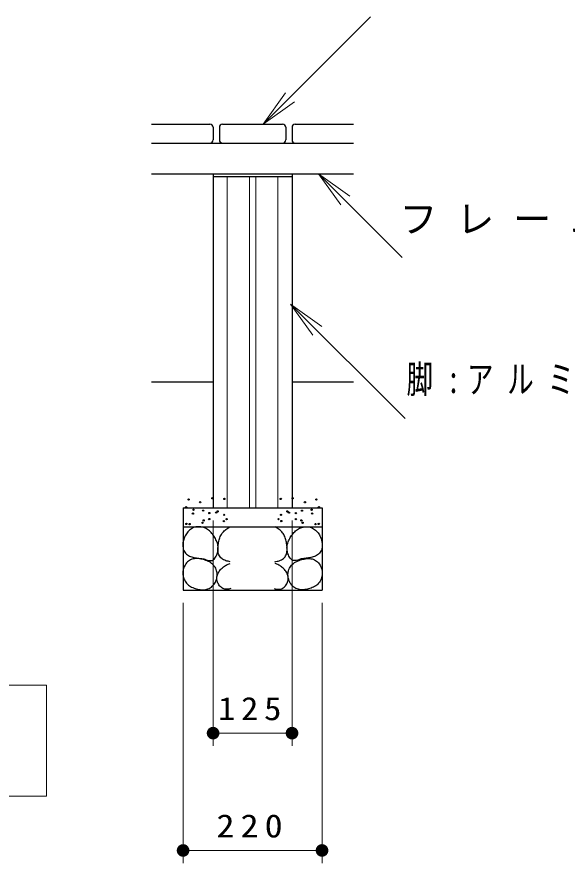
# Model space of a CAD drawing. Units: millimetres on the paper, scale 1:20. Extents: x -365 to 12, y -40 to 257.
# Drawn here: x -279.4 to -235.9, y 66.2 to 133.2 of the extents above; entities that cross this region are included whole.
import ezdxf

# ---------------------------------------------------------------- set-up
doc = ezdxf.new("R2010")
doc.units = ezdxf.units.MM
doc.layers.add('LY_1', color=7, linetype='Continuous', lineweight=25)
doc.styles.add('ＭＳ ゴシック', font='')
doc.styles.get('ＭＳ ゴシック').set_extended_font_data('MS Gothic')

# ---------------------------------------------------------------- blocks, each defined once
blk = doc.blocks.new('open_arrow')
at = {"color": 0, "linetype": 'Continuous', "lineweight": -2}
blk.add_lwpolyline([(7.5, 1.25), (0, 0), (7.5, -1.25)], dxfattribs=at)
blk = doc.blocks.new('filled_dot')
at = {"color": 0, "linetype": 'Continuous', "lineweight": -2, "const_width": 1.25}
blk.add_lwpolyline([(-0.625, 0, 1), (0.625, 0, 1)], format="xyb", close=True, dxfattribs=at)

msp = doc.modelspace()

# ---------------------------------------------------------------- linework, layer by layer
at = {"layer": 'LY_1', "lineweight": 13}
for p, q in [((-259.906, 124.735), (-251.421, 133.221)), ((-255.536, 120.803), (-248.905, 114.172)), ((-262.754, 120.578), (-262.754, 94.328)), ((-261.004, 120.578), (-261.004, 94.328)), ((-260.504, 120.578), (-260.504, 94.328)), ((-258.754, 120.578), (-258.754, 94.328)), ((-257.754, 110.478), (-248.683, 101.407)), ((-263.879, 93.328), (-263.879, 75.495)), ((-257.629, 93.328), (-257.629, 75.495)), ((-266.254, 86.828), (-266.254, 66.205)), ((-255.254, 86.828), (-255.254, 66.205)), ((-277.082, 80.307), (-324.882, 80.307)), ((-277.082, 71.507), (-277.082, 80.307)), ((-257.629, 76.495), (-263.879, 76.495)), ((-324.882, 71.507), (-277.082, 71.507)), ((-255.254, 67.205), (-266.254, 67.205))]:
    msp.add_line(p, q, dxfattribs=at)
at = {"layer": 'LY_1'}
for p, q in [((-268.754, 124.733), (-264.129, 124.733)), ((-263.129, 124.733), (-258.379, 124.733)), ((-257.379, 124.733), (-252.754, 124.733)), ((-263.879, 124.483), (-263.879, 123.483)), ((-263.379, 124.483), (-263.379, 123.483)), ((-258.129, 124.483), (-258.129, 123.483)), ((-257.629, 124.483), (-257.629, 123.483)), ((-268.754, 123.233), (-252.754, 123.233)), ((-268.754, 120.803), (-252.754, 120.803)), ((-263.879, 120.803), (-263.879, 94.328)), ((-257.629, 120.803), (-257.629, 94.328)), ((-263.879, 120.578), (-257.629, 120.578)), ((-268.754, 104.328), (-263.879, 104.328)), ((-257.629, 104.328), (-252.754, 104.328)), ((-266.254, 94.328), (-255.254, 94.328)), ((-266.254, 94.328), (-266.254, 87.828)), ((-255.254, 94.328), (-255.254, 87.828)), ((-266.254, 92.828), (-255.254, 92.828)), ((-266.254, 92.828), (-255.254, 92.828)), ((-266.254, 87.828), (-255.254, 87.828))]:
    msp.add_line(p, q, dxfattribs=at)
for centre in [(-265.813, 94.998), (-264.904, 94.783), (-263.93, 95.097), (-262.988, 95.048), (-258.521, 95.048), (-257.579, 95.097), (-256.605, 94.783), (-255.696, 94.998), (-266.011, 94.387), (-265.475, 93.884), (-265.433, 94.189), (-264.668, 94.117), (-264.177, 93.924), (-263.634, 93.96), (-263.517, 94.057), (-263.006, 93.79), (-258.503, 93.79), (-257.992, 94.057), (-257.875, 93.96), (-257.331, 93.924), (-256.841, 94.117), (-256.076, 94.189), (-256.034, 93.884), (-255.498, 94.387), (-264.72, 93.162), (-264.623, 93.346), (-264.184, 93.45), (-263.032, 93.293), (-262.806, 93.445), (-258.702, 93.445), (-258.477, 93.293), (-257.325, 93.45), (-256.885, 93.346), (-256.789, 93.162), (-265.994, 93.065), (-265.741, 93.057), (-255.768, 93.057), (-255.514, 93.065)]:
    msp.add_circle(centre, 0.05, dxfattribs=at)
for centre, start, end in [((-264.129, 124.483), 0, 89.99998), ((-263.129, 124.483), 89.99998, 179.99996), ((-258.379, 124.483), 0, 89.99998), ((-257.379, 124.483), 89.99998, 179.99996), ((-264.129, 123.483), 270.00002, 0), ((-263.129, 123.483), 179.99998, 270.00003), ((-258.379, 123.483), 270.00002, 0), ((-257.379, 123.483), 179.99998, 270.00003)]:
    msp.add_arc(centre, 0.25, start, end, dxfattribs=at)
for points, knots in [([(-265.092, 90.358), (-265.156, 90.365), (-265.22, 90.372), (-265.283, 90.383), (-265.347, 90.394), (-265.41, 90.408), (-265.472, 90.425), (-265.533, 90.442), (-265.595, 90.462), (-265.655, 90.486), (-265.714, 90.511), (-265.773, 90.538), (-265.828, 90.57), (-265.884, 90.602), (-265.938, 90.638), (-265.987, 90.68), (-266.035, 90.721), (-266.081, 90.769), (-266.118, 90.82), (-266.155, 90.872), (-266.186, 90.931), (-266.209, 90.99), (-266.233, 91.049), (-266.249, 91.113), (-266.26, 91.176), (-266.271, 91.239), (-266.275, 91.304), (-266.275, 91.368), (-266.276, 91.432), (-266.271, 91.497), (-266.263, 91.56), (-266.255, 91.624), (-266.242, 91.687), (-266.227, 91.75), (-266.211, 91.812), (-266.192, 91.874), (-266.17, 91.934), (-266.148, 91.994), (-266.122, 92.054), (-266.093, 92.111), (-266.065, 92.168), (-266.033, 92.225), (-265.997, 92.278), (-265.962, 92.332), (-265.923, 92.384), (-265.881, 92.432), (-265.839, 92.481), (-265.794, 92.527), (-265.745, 92.569), (-265.697, 92.611), (-265.645, 92.65), (-265.591, 92.684), (-265.536, 92.718), (-265.478, 92.747), (-265.419, 92.771), (-265.359, 92.795), (-265.297, 92.813), (-265.234, 92.826), (-265.171, 92.838), (-265.106, 92.845), (-265.042, 92.847), (-264.978, 92.849), (-264.913, 92.846), (-264.85, 92.838), (-264.786, 92.83), (-264.722, 92.817), (-264.661, 92.798), (-264.6, 92.78), (-264.539, 92.756), (-264.482, 92.728), (-264.424, 92.7), (-264.368, 92.667), (-264.315, 92.63), (-264.263, 92.594), (-264.212, 92.553), (-264.164, 92.51), (-264.117, 92.468), (-264.071, 92.421), (-264.028, 92.374), (-263.985, 92.326), (-263.945, 92.276), (-263.906, 92.225), (-263.867, 92.174), (-263.83, 92.12), (-263.795, 92.066), (-263.76, 92.013), (-263.727, 91.957), (-263.696, 91.901), (-263.665, 91.845), (-263.634, 91.788), (-263.608, 91.729), (-263.582, 91.671), (-263.558, 91.611), (-263.539, 91.549), (-263.52, 91.488), (-263.504, 91.425), (-263.494, 91.362), (-263.484, 91.299), (-263.479, 91.234), (-263.479, 91.17), (-263.478, 91.106), (-263.484, 91.041), (-263.492, 90.977), (-263.501, 90.914), (-263.515, 90.85), (-263.532, 90.789), (-263.549, 90.727), (-263.569, 90.665), (-263.594, 90.606), (-263.619, 90.547), (-263.648, 90.488), (-263.682, 90.435), (-263.717, 90.381), (-263.755, 90.327), (-263.802, 90.284), (-263.848, 90.241), (-263.903, 90.199), (-263.962, 90.178), (-264.02, 90.157), (-264.089, 90.154), (-264.151, 90.158), (-264.214, 90.162), (-264.277, 90.186), (-264.339, 90.203), (-264.401, 90.221), (-264.46, 90.246), (-264.522, 90.264), (-264.584, 90.282), (-264.646, 90.298), (-264.709, 90.31), (-264.772, 90.322), (-264.836, 90.329), (-264.9, 90.337), (-264.964, 90.345), (-265.028, 90.352), (-265.092, 90.358)], [0, 0, 0, 0, 1, 1, 1, 2, 2, 2, 3, 3, 3, 4, 4, 4, 5, 5, 5, 6, 6, 6, 7, 7, 7, 8, 8, 8, 9, 9, 9, 10, 10, 10, 11, 11, 11, 12, 12, 12, 13, 13, 13, 14, 14, 14, 15, 15, 15, 16, 16, 16, 17, 17, 17, 18, 18, 18, 19, 19, 19, 20, 20, 20, 21, 21, 21, 22, 22, 22, 23, 23, 23, 24, 24, 24, 25, 25, 25, 26, 26, 26, 27, 27, 27, 28, 28, 28, 29, 29, 29, 30, 30, 30, 31, 31, 31, 32, 32, 32, 33, 33, 33, 34, 34, 34, 35, 35, 35, 36, 36, 36, 37, 37, 37, 38, 38, 38, 39, 39, 39, 40, 40, 40, 41, 41, 41, 42, 42, 42, 43, 43, 43, 44, 44, 44, 45, 45, 45, 45]), ([(-262.515, 90.076), (-262.576, 90.084), (-262.637, 90.092), (-262.697, 90.105), (-262.757, 90.118), (-262.817, 90.133), (-262.874, 90.153), (-262.932, 90.173), (-262.99, 90.196), (-263.044, 90.224), (-263.098, 90.252), (-263.152, 90.284), (-263.199, 90.323), (-263.246, 90.361), (-263.29, 90.406), (-263.326, 90.455), (-263.362, 90.504), (-263.391, 90.56), (-263.414, 90.617), (-263.437, 90.673), (-263.453, 90.733), (-263.465, 90.793), (-263.478, 90.853), (-263.485, 90.915), (-263.489, 90.976), (-263.493, 91.037), (-263.494, 91.098), (-263.492, 91.16), (-263.49, 91.221), (-263.486, 91.282), (-263.479, 91.343), (-263.473, 91.404), (-263.465, 91.465), (-263.455, 91.526), (-263.445, 91.586), (-263.434, 91.647), (-263.42, 91.706), (-263.406, 91.766), (-263.391, 91.826), (-263.372, 91.884), (-263.354, 91.943), (-263.333, 92.001), (-263.308, 92.057), (-263.284, 92.113), (-263.256, 92.168), (-263.225, 92.221), (-263.195, 92.274), (-263.16, 92.325), (-263.122, 92.373), (-263.085, 92.422), (-263.044, 92.468), (-263, 92.511), (-262.957, 92.555), (-262.911, 92.595), (-262.863, 92.634), (-262.816, 92.672), (-262.766, 92.708), (-262.714, 92.742), (-262.663, 92.775), (-262.609, 92.805), (-262.555, 92.835)], [0, 0, 0, 0, 1, 1, 1, 2, 2, 2, 3, 3, 3, 4, 4, 4, 5, 5, 5, 6, 6, 6, 7, 7, 7, 8, 8, 8, 9, 9, 9, 10, 10, 10, 11, 11, 11, 12, 12, 12, 13, 13, 13, 14, 14, 14, 15, 15, 15, 16, 16, 16, 17, 17, 17, 18, 18, 18, 19, 19, 19, 20, 20, 20, 20]), ([(-258.994, 90.076), (-258.933, 90.084), (-258.872, 90.092), (-258.812, 90.105), (-258.752, 90.118), (-258.692, 90.133), (-258.634, 90.153), (-258.576, 90.173), (-258.519, 90.196), (-258.465, 90.224), (-258.41, 90.252), (-258.357, 90.284), (-258.31, 90.323), (-258.263, 90.361), (-258.218, 90.406), (-258.183, 90.455), (-258.147, 90.504), (-258.118, 90.56), (-258.095, 90.617), (-258.072, 90.673), (-258.056, 90.733), (-258.043, 90.793), (-258.031, 90.853), (-258.024, 90.915), (-258.02, 90.976), (-258.015, 91.037), (-258.015, 91.098), (-258.017, 91.16), (-258.018, 91.221), (-258.023, 91.282), (-258.029, 91.343), (-258.035, 91.404), (-258.044, 91.465), (-258.054, 91.526), (-258.063, 91.586), (-258.075, 91.647), (-258.088, 91.706), (-258.102, 91.766), (-258.118, 91.826), (-258.136, 91.884), (-258.155, 91.943), (-258.176, 92.001), (-258.2, 92.057), (-258.225, 92.113), (-258.252, 92.168), (-258.283, 92.221), (-258.314, 92.274), (-258.349, 92.325), (-258.386, 92.373), (-258.424, 92.422), (-258.465, 92.468), (-258.508, 92.511), (-258.551, 92.555), (-258.598, 92.595), (-258.645, 92.634), (-258.693, 92.672), (-258.743, 92.708), (-258.795, 92.742), (-258.846, 92.775), (-258.9, 92.805), (-258.953, 92.835)], [0, 0, 0, 0, 1, 1, 1, 2, 2, 2, 3, 3, 3, 4, 4, 4, 5, 5, 5, 6, 6, 6, 7, 7, 7, 8, 8, 8, 9, 9, 9, 10, 10, 10, 11, 11, 11, 12, 12, 12, 13, 13, 13, 14, 14, 14, 15, 15, 15, 16, 16, 16, 17, 17, 17, 18, 18, 18, 19, 19, 19, 20, 20, 20, 20]), ([(-256.417, 90.358), (-256.353, 90.365), (-256.289, 90.372), (-256.225, 90.383), (-256.162, 90.394), (-256.099, 90.408), (-256.037, 90.425), (-255.975, 90.442), (-255.914, 90.462), (-255.854, 90.486), (-255.795, 90.511), (-255.736, 90.538), (-255.68, 90.57), (-255.625, 90.602), (-255.57, 90.638), (-255.522, 90.68), (-255.474, 90.721), (-255.428, 90.769), (-255.391, 90.82), (-255.354, 90.872), (-255.323, 90.931), (-255.299, 90.99), (-255.276, 91.049), (-255.26, 91.113), (-255.249, 91.176), (-255.238, 91.239), (-255.234, 91.304), (-255.233, 91.368), (-255.233, 91.432), (-255.238, 91.497), (-255.246, 91.56), (-255.254, 91.624), (-255.266, 91.687), (-255.282, 91.75), (-255.297, 91.812), (-255.316, 91.874), (-255.339, 91.934), (-255.361, 91.994), (-255.386, 92.054), (-255.415, 92.111), (-255.444, 92.168), (-255.476, 92.225), (-255.512, 92.278), (-255.547, 92.332), (-255.586, 92.384), (-255.628, 92.432), (-255.67, 92.481), (-255.715, 92.527), (-255.763, 92.569), (-255.812, 92.611), (-255.864, 92.65), (-255.918, 92.684), (-255.973, 92.718), (-256.031, 92.747), (-256.09, 92.771), (-256.15, 92.795), (-256.212, 92.813), (-256.275, 92.826), (-256.338, 92.838), (-256.402, 92.845), (-256.466, 92.847), (-256.53, 92.849), (-256.595, 92.846), (-256.659, 92.838), (-256.723, 92.83), (-256.786, 92.817), (-256.848, 92.798), (-256.909, 92.78), (-256.97, 92.756), (-257.027, 92.728), (-257.085, 92.7), (-257.14, 92.667), (-257.193, 92.63), (-257.246, 92.594), (-257.296, 92.553), (-257.344, 92.51), (-257.392, 92.468), (-257.437, 92.421), (-257.48, 92.374), (-257.524, 92.326), (-257.564, 92.276), (-257.603, 92.225), (-257.642, 92.174), (-257.678, 92.12), (-257.713, 92.066), (-257.748, 92.013), (-257.782, 91.957), (-257.813, 91.901), (-257.844, 91.845), (-257.874, 91.788), (-257.9, 91.729), (-257.927, 91.671), (-257.951, 91.611), (-257.97, 91.549), (-257.989, 91.488), (-258.004, 91.425), (-258.014, 91.362), (-258.024, 91.299), (-258.03, 91.234), (-258.03, 91.17), (-258.03, 91.106), (-258.025, 91.041), (-258.016, 90.977), (-258.007, 90.914), (-257.994, 90.85), (-257.977, 90.789), (-257.96, 90.727), (-257.94, 90.665), (-257.915, 90.606), (-257.889, 90.547), (-257.861, 90.488), (-257.827, 90.435), (-257.792, 90.381), (-257.754, 90.327), (-257.707, 90.284), (-257.66, 90.241), (-257.605, 90.199), (-257.547, 90.178), (-257.489, 90.157), (-257.42, 90.154), (-257.357, 90.158), (-257.294, 90.162), (-257.232, 90.186), (-257.17, 90.203), (-257.108, 90.221), (-257.048, 90.246), (-256.987, 90.264), (-256.925, 90.282), (-256.863, 90.298), (-256.799, 90.31), (-256.736, 90.322), (-256.672, 90.329), (-256.608, 90.337), (-256.545, 90.345), (-256.481, 90.352), (-256.417, 90.358)], [0, 0, 0, 0, 1, 1, 1, 2, 2, 2, 3, 3, 3, 4, 4, 4, 5, 5, 5, 6, 6, 6, 7, 7, 7, 8, 8, 8, 9, 9, 9, 10, 10, 10, 11, 11, 11, 12, 12, 12, 13, 13, 13, 14, 14, 14, 15, 15, 15, 16, 16, 16, 17, 17, 17, 18, 18, 18, 19, 19, 19, 20, 20, 20, 21, 21, 21, 22, 22, 22, 23, 23, 23, 24, 24, 24, 25, 25, 25, 26, 26, 26, 27, 27, 27, 28, 28, 28, 29, 29, 29, 30, 30, 30, 31, 31, 31, 32, 32, 32, 33, 33, 33, 34, 34, 34, 35, 35, 35, 36, 36, 36, 37, 37, 37, 38, 38, 38, 39, 39, 39, 40, 40, 40, 41, 41, 41, 42, 42, 42, 43, 43, 43, 44, 44, 44, 45, 45, 45, 45]), ([(-264.991, 87.882), (-265.059, 87.893), (-265.127, 87.904), (-265.193, 87.921), (-265.259, 87.937), (-265.325, 87.957), (-265.389, 87.98), (-265.454, 88.004), (-265.517, 88.03), (-265.578, 88.061), (-265.639, 88.093), (-265.698, 88.127), (-265.754, 88.166), (-265.81, 88.206), (-265.864, 88.249), (-265.913, 88.296), (-265.961, 88.344), (-266.007, 88.397), (-266.046, 88.452), (-266.086, 88.507), (-266.121, 88.567), (-266.15, 88.629), (-266.18, 88.69), (-266.204, 88.755), (-266.223, 88.82), (-266.242, 88.886), (-266.256, 88.954), (-266.264, 89.021), (-266.272, 89.089), (-266.275, 89.158), (-266.272, 89.226), (-266.269, 89.295), (-266.26, 89.363), (-266.246, 89.43), (-266.231, 89.497), (-266.211, 89.563), (-266.186, 89.626), (-266.162, 89.69), (-266.132, 89.752), (-266.097, 89.811), (-266.062, 89.869), (-266.022, 89.926), (-265.978, 89.978), (-265.934, 90.03), (-265.884, 90.079), (-265.831, 90.12), (-265.777, 90.162), (-265.718, 90.199), (-265.656, 90.228), (-265.595, 90.257), (-265.528, 90.278), (-265.462, 90.293), (-265.395, 90.308), (-265.326, 90.315), (-265.258, 90.319), (-265.19, 90.323), (-265.121, 90.32), (-265.053, 90.315), (-264.985, 90.31), (-264.917, 90.3), (-264.85, 90.288), (-264.783, 90.276), (-264.716, 90.26), (-264.65, 90.242), (-264.584, 90.225), (-264.518, 90.204), (-264.454, 90.181), (-264.389, 90.158), (-264.326, 90.132), (-264.264, 90.102), (-264.203, 90.072), (-264.142, 90.039), (-264.085, 90.002), (-264.028, 89.965), (-263.972, 89.924), (-263.921, 89.879), (-263.87, 89.833), (-263.822, 89.783), (-263.781, 89.729), (-263.739, 89.676), (-263.702, 89.616), (-263.672, 89.555), (-263.643, 89.494), (-263.619, 89.429), (-263.601, 89.363), (-263.584, 89.297), (-263.572, 89.229), (-263.566, 89.161), (-263.559, 89.093), (-263.558, 89.024), (-263.563, 88.956), (-263.567, 88.888), (-263.576, 88.819), (-263.591, 88.753), (-263.606, 88.686), (-263.626, 88.62), (-263.652, 88.557), (-263.677, 88.494), (-263.708, 88.432), (-263.744, 88.374), (-263.78, 88.316), (-263.822, 88.26), (-263.867, 88.21), (-263.913, 88.159), (-263.963, 88.111), (-264.017, 88.07), (-264.071, 88.028), (-264.129, 87.99), (-264.19, 87.96), (-264.251, 87.929), (-264.316, 87.904), (-264.381, 87.886), (-264.447, 87.868), (-264.516, 87.857), (-264.583, 87.851), (-264.651, 87.845), (-264.721, 87.846), (-264.789, 87.851), (-264.857, 87.857), (-264.924, 87.869), (-264.991, 87.882)], [0, 0, 0, 0, 1, 1, 1, 2, 2, 2, 3, 3, 3, 4, 4, 4, 5, 5, 5, 6, 6, 6, 7, 7, 7, 8, 8, 8, 9, 9, 9, 10, 10, 10, 11, 11, 11, 12, 12, 12, 13, 13, 13, 14, 14, 14, 15, 15, 15, 16, 16, 16, 17, 17, 17, 18, 18, 18, 19, 19, 19, 20, 20, 20, 21, 21, 21, 22, 22, 22, 23, 23, 23, 24, 24, 24, 25, 25, 25, 26, 26, 26, 27, 27, 27, 28, 28, 28, 29, 29, 29, 30, 30, 30, 31, 31, 31, 32, 32, 32, 33, 33, 33, 34, 34, 34, 35, 35, 35, 36, 36, 36, 37, 37, 37, 38, 38, 38, 39, 39, 39, 40, 40, 40, 40]), ([(-262.475, 87.942), (-262.528, 87.928), (-262.581, 87.913), (-262.635, 87.905), (-262.689, 87.896), (-262.744, 87.89), (-262.799, 87.89), (-262.854, 87.891), (-262.91, 87.895), (-262.962, 87.907), (-263.015, 87.919), (-263.068, 87.939), (-263.117, 87.964), (-263.165, 87.989), (-263.211, 88.021), (-263.252, 88.056), (-263.294, 88.091), (-263.332, 88.132), (-263.367, 88.174), (-263.401, 88.217), (-263.432, 88.263), (-263.459, 88.31), (-263.486, 88.358), (-263.509, 88.409), (-263.528, 88.46), (-263.547, 88.511), (-263.562, 88.565), (-263.571, 88.619), (-263.58, 88.673), (-263.584, 88.728), (-263.582, 88.783), (-263.58, 88.837), (-263.572, 88.893), (-263.56, 88.946), (-263.547, 88.999), (-263.529, 89.051), (-263.507, 89.102), (-263.486, 89.152), (-263.46, 89.201), (-263.431, 89.248), (-263.403, 89.294), (-263.371, 89.339), (-263.337, 89.382), (-263.303, 89.425), (-263.266, 89.467), (-263.228, 89.506), (-263.19, 89.545), (-263.15, 89.583), (-263.108, 89.618), (-263.066, 89.654), (-263.022, 89.687), (-262.977, 89.718), (-262.932, 89.75), (-262.885, 89.779), (-262.837, 89.805), (-262.789, 89.832), (-262.74, 89.856), (-262.689, 89.878), (-262.639, 89.899), (-262.587, 89.917), (-262.535, 89.936)], [0, 0, 0, 0, 1, 1, 1, 2, 2, 2, 3, 3, 3, 4, 4, 4, 5, 5, 5, 6, 6, 6, 7, 7, 7, 8, 8, 8, 9, 9, 9, 10, 10, 10, 11, 11, 11, 12, 12, 12, 13, 13, 13, 14, 14, 14, 15, 15, 15, 16, 16, 16, 17, 17, 17, 18, 18, 18, 19, 19, 19, 20, 20, 20, 20]), ([(-259.034, 87.942), (-258.981, 87.928), (-258.928, 87.913), (-258.874, 87.905), (-258.82, 87.896), (-258.764, 87.89), (-258.71, 87.89), (-258.655, 87.891), (-258.599, 87.895), (-258.546, 87.907), (-258.493, 87.919), (-258.441, 87.939), (-258.392, 87.964), (-258.344, 87.989), (-258.298, 88.021), (-258.256, 88.056), (-258.215, 88.091), (-258.176, 88.132), (-258.142, 88.174), (-258.107, 88.217), (-258.076, 88.263), (-258.049, 88.31), (-258.023, 88.358), (-257.999, 88.409), (-257.981, 88.46), (-257.962, 88.511), (-257.947, 88.565), (-257.938, 88.619), (-257.929, 88.673), (-257.925, 88.728), (-257.927, 88.783), (-257.928, 88.837), (-257.937, 88.893), (-257.949, 88.946), (-257.962, 88.999), (-257.98, 89.051), (-258.001, 89.102), (-258.023, 89.152), (-258.049, 89.201), (-258.078, 89.248), (-258.106, 89.294), (-258.138, 89.339), (-258.172, 89.382), (-258.206, 89.425), (-258.242, 89.467), (-258.28, 89.506), (-258.319, 89.545), (-258.359, 89.583), (-258.401, 89.618), (-258.443, 89.654), (-258.486, 89.687), (-258.532, 89.718), (-258.577, 89.75), (-258.624, 89.779), (-258.672, 89.805), (-258.72, 89.832), (-258.769, 89.856), (-258.819, 89.878), (-258.87, 89.899), (-258.922, 89.917), (-258.974, 89.936)], [0, 0, 0, 0, 1, 1, 1, 2, 2, 2, 3, 3, 3, 4, 4, 4, 5, 5, 5, 6, 6, 6, 7, 7, 7, 8, 8, 8, 9, 9, 9, 10, 10, 10, 11, 11, 11, 12, 12, 12, 13, 13, 13, 14, 14, 14, 15, 15, 15, 16, 16, 16, 17, 17, 17, 18, 18, 18, 19, 19, 19, 20, 20, 20, 20]), ([(-256.517, 87.882), (-256.45, 87.893), (-256.382, 87.904), (-256.316, 87.921), (-256.249, 87.937), (-256.183, 87.957), (-256.119, 87.98), (-256.055, 88.004), (-255.992, 88.03), (-255.931, 88.061), (-255.87, 88.093), (-255.81, 88.127), (-255.755, 88.166), (-255.699, 88.206), (-255.645, 88.249), (-255.596, 88.296), (-255.547, 88.344), (-255.502, 88.397), (-255.462, 88.452), (-255.423, 88.507), (-255.388, 88.567), (-255.358, 88.629), (-255.329, 88.69), (-255.304, 88.755), (-255.285, 88.82), (-255.266, 88.886), (-255.253, 88.954), (-255.245, 89.021), (-255.237, 89.089), (-255.234, 89.158), (-255.237, 89.226), (-255.24, 89.295), (-255.249, 89.363), (-255.263, 89.43), (-255.277, 89.497), (-255.298, 89.563), (-255.322, 89.626), (-255.347, 89.69), (-255.377, 89.752), (-255.412, 89.811), (-255.447, 89.869), (-255.486, 89.926), (-255.531, 89.978), (-255.575, 90.03), (-255.624, 90.079), (-255.678, 90.12), (-255.732, 90.162), (-255.791, 90.199), (-255.853, 90.228), (-255.914, 90.257), (-255.981, 90.278), (-256.047, 90.293), (-256.113, 90.308), (-256.182, 90.315), (-256.25, 90.319), (-256.318, 90.323), (-256.387, 90.32), (-256.456, 90.315), (-256.524, 90.31), (-256.592, 90.3), (-256.659, 90.288), (-256.726, 90.276), (-256.793, 90.26), (-256.859, 90.242), (-256.925, 90.225), (-256.991, 90.204), (-257.055, 90.181), (-257.119, 90.158), (-257.183, 90.132), (-257.244, 90.102), (-257.306, 90.072), (-257.367, 90.039), (-257.424, 90.002), (-257.481, 89.965), (-257.537, 89.924), (-257.588, 89.879), (-257.638, 89.833), (-257.687, 89.783), (-257.728, 89.729), (-257.77, 89.676), (-257.806, 89.616), (-257.836, 89.555), (-257.866, 89.494), (-257.89, 89.429), (-257.907, 89.363), (-257.925, 89.297), (-257.937, 89.229), (-257.943, 89.161), (-257.95, 89.093), (-257.95, 89.024), (-257.946, 88.956), (-257.942, 88.888), (-257.932, 88.819), (-257.917, 88.753), (-257.903, 88.686), (-257.883, 88.62), (-257.857, 88.557), (-257.832, 88.494), (-257.8, 88.432), (-257.764, 88.374), (-257.729, 88.316), (-257.687, 88.26), (-257.641, 88.21), (-257.596, 88.159), (-257.545, 88.111), (-257.492, 88.07), (-257.438, 88.028), (-257.379, 87.99), (-257.319, 87.96), (-257.258, 87.929), (-257.193, 87.904), (-257.127, 87.886), (-257.062, 87.868), (-256.993, 87.857), (-256.925, 87.851), (-256.857, 87.845), (-256.788, 87.846), (-256.72, 87.851), (-256.652, 87.857), (-256.585, 87.869), (-256.517, 87.882)], [0, 0, 0, 0, 1, 1, 1, 2, 2, 2, 3, 3, 3, 4, 4, 4, 5, 5, 5, 6, 6, 6, 7, 7, 7, 8, 8, 8, 9, 9, 9, 10, 10, 10, 11, 11, 11, 12, 12, 12, 13, 13, 13, 14, 14, 14, 15, 15, 15, 16, 16, 16, 17, 17, 17, 18, 18, 18, 19, 19, 19, 20, 20, 20, 21, 21, 21, 22, 22, 22, 23, 23, 23, 24, 24, 24, 25, 25, 25, 26, 26, 26, 27, 27, 27, 28, 28, 28, 29, 29, 29, 30, 30, 30, 31, 31, 31, 32, 32, 32, 33, 33, 33, 34, 34, 34, 35, 35, 35, 36, 36, 36, 37, 37, 37, 38, 38, 38, 39, 39, 39, 40, 40, 40, 40])]:
    msp.add_open_spline(points, degree=3, knots=knots, dxfattribs=at)

# ---------------------------------------------------------------- block references
at = {"layer": 'LY_1', "lineweight": 13, "xscale": 0.4, "yscale": 0.4}
for name, p, rotation in [('open_arrow', (-259.906, 124.735), 45), ('open_arrow', (-255.536, 120.803), 315), ('open_arrow', (-257.754, 110.478), 315), ('filled_dot', (-257.629, 76.495), 180), ('filled_dot', (-255.254, 67.205), 180)]:
    msp.add_blockref(name, p, dxfattribs=dict(at, rotation=rotation))
for p in [(-263.879, 76.495), (-266.254, 67.205)]:
    msp.add_blockref('filled_dot', p, dxfattribs=at)

# ---------------------------------------------------------------- texts
at = {"layer": 'LY_1', "style": 'ＭＳ ゴシック'}
for s, insert, char_height, attachment_point in [('\\T1.5;フレーム:40ASGP', (-249.112, 117.172), 2.199, 4), ('\\T1.52;\\W0.7;脚:アルミ押出化粧材', (-248.559, 104.407), 2.199, 4), ('\\T1.33;\\W1.1;125', (-260.754, 77.495), 1.833, 8), ('\\T1.33;\\W1.15;220', (-260.754, 68.205), 1.833, 8)]:
    msp.add_mtext(s, dxfattribs=dict(at, insert=insert, char_height=char_height, attachment_point=attachment_point))

doc.saveas('drawing.dxf')
